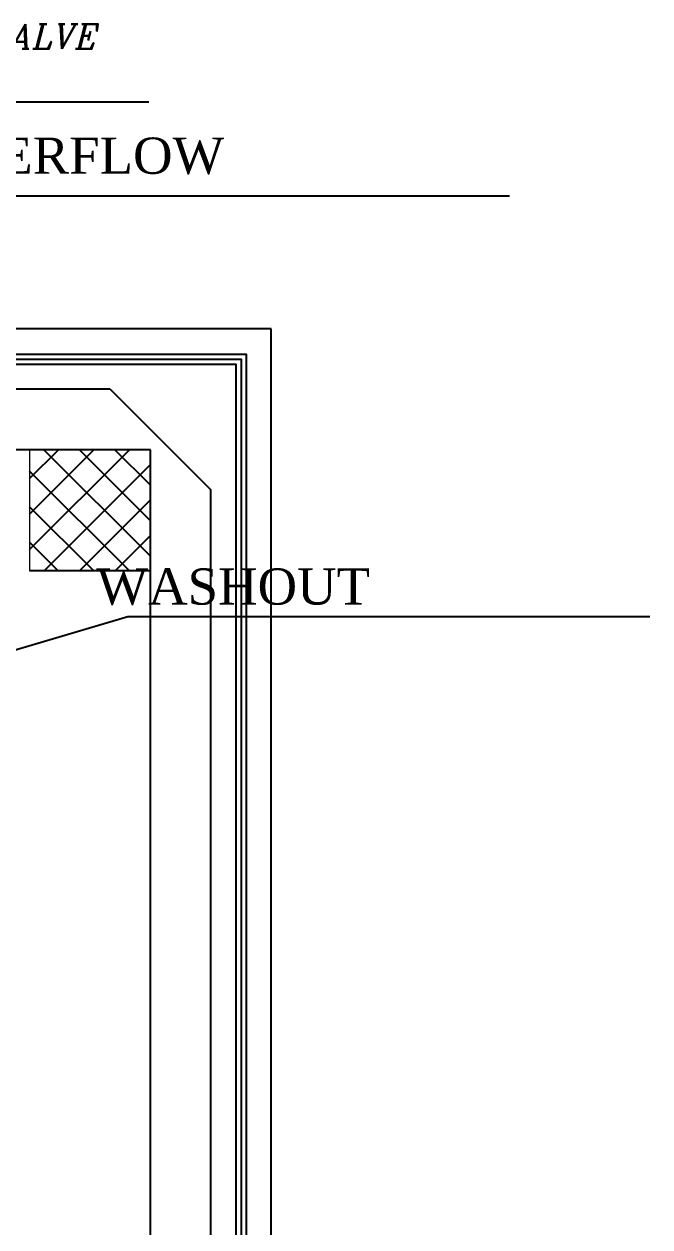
# Model space of a CAD drawing. Extents: x 152000 to 152174, y 158796 to 159332.
# Drawn here: x 152095.33 to 152104.16, y 159173.64 to 159190.62 of the extents above; entities that cross this region are included whole.
import ezdxf

# ---------------------------------------------------------------- set-up
doc = ezdxf.new("R2010")
doc.units = 0
doc.header["$LTSCALE"] = 3
doc.header["$MEASUREMENT"] = 0
doc.linetypes.add('AUSGEZOGEN', pattern=[0])
doc.linetypes.add('DASHED2', pattern=[0.375, 0.25, -0.125])
doc.layers.get('0').update_dxf_attribs({"linetype": 'CONTINUOUS'})
doc.layers.add('BEAM', color=6, linetype='CONTINUOUS', lineweight=13)
doc.layers.add('LAND CORNERS', color=255, linetype='CONTINUOUS', lineweight=25)
for name, color, linetype in [('EBENE0', 7, 'AUSGEZOGEN'), ('ELEV', 1, 'CONTINUOUS'), ('HATSH', 252, 'CONTINUOUS'), ('NUMBERS', 6, 'CONTINUOUS')]:
    doc.layers.add(name, color=color, linetype=linetype)
doc.styles.add('italic', font='italicc.shx', dxfattribs={"height": 0.4})
doc.styles.add('ROMANC', font='ROMANC', dxfattribs={"height": 7})

msp = doc.modelspace()

# ---------------------------------------------------------------- linework, layer by layer
at = {"layer": 'BEAM'}
msp.add_line((152095.4058435459, 159184.6086762583), (152095.4058435459, 159182.9036705197), dxfattribs=at)
at = {"layer": 'EBENE0', "color": 8, "linetype": 'AUSGEZOGEN'}
for p, q in [((152098.8158551623, 159186.3136843195), (152068.6940846519, 159186.3136843198)), ((152098.8158551623, 159186.3136843195), (152068.6940846519, 159186.3136843198)), ((152098.8158551623, 159156.1919138092), (152098.8158551623, 159186.3136843195)), ((152098.8158551623, 159156.1919138092), (152098.8158551623, 159186.3136843195)), ((152098.8158551623, 159156.1919138091), (152098.8158551623, 159186.3136843195)), ((152096.5425139916, 159185.4611813809), (152070.9674258224, 159185.4611813809)), ((152096.5425139916, 159185.4611813809), (152070.9674258224, 159185.4611813809)), ((152096.5425139916, 159185.4611813809), (152097.9633522233, 159184.0403431491)), ((152096.5425139916, 159185.4611813809), (152097.9633522233, 159184.0403431491)), ((152097.1108492844, 159184.6086784416), (152070.3990927133, 159184.6086784418)), ((152097.1108492844, 159157.8969196872), (152097.1108492844, 159184.6086784416)), ((152097.9633522233, 159158.4652549798), (152097.9633522233, 159184.0403431491)), ((152097.9633522233, 159158.4652549798), (152097.9633522233, 159184.0403431491))]:
    msp.add_line(p, q, dxfattribs=at)
at = {"layer": 'EBENE0', "color": 3, "linetype": 'AUSGEZOGEN'}
for p, q in [((152097.1108492844, 159182.9036705197), (152097.1108492844, 159184.6086762583)), ((152095.4058435459, 159182.9036705197), (152097.1108492844, 159182.9036705197))]:
    msp.add_line(p, q, dxfattribs=at)
at = {"layer": 'ELEV', "color": 8}
for points in [[(152069.0492942098, 159156.5471233672), (152069.0492942097, 159185.9584747619), (152098.4606456044, 159185.9584747617), (152098.4606456044, 159156.547123367)], [(152069.1203361213, 159156.6181652789), (152069.1203361214, 159185.8874328504), (152098.3896036928, 159185.8874328504), (152098.3896036928, 159156.6181652788)], [(152069.1913780328, 159156.6892071903), (152069.1913780329, 159185.8163909387), (152098.3185617813, 159185.8163909386), (152098.3185617813, 159156.6892071903)]]:
    msp.add_lwpolyline(points, close=True, dxfattribs=at)
at = {"layer": 'HATSH'}
for p, q in [((152097.1108492844, 159184.6086762583), (152095.4058435459, 159184.6086762583)), ((152095.405843709, 159184.2029908187), (152095.8115291481, 159184.6086762583)), ((152095.405843709, 159183.7006486855), (152096.3138712813, 159184.6086762583)), ((152095.405843709, 159183.1983065523), (152096.8162134146, 159184.6086762583)), ((152097.1108492844, 159183.104030133), (152095.6062031592, 159184.6086762583)), ((152097.1108492844, 159183.6063722662), (152096.1085452924, 159184.6086762583)), ((152097.1108492844, 159184.1087143994), (152096.6108874256, 159184.6086762583)), ((152095.6135499723, 159182.9036706828), (152097.1108492844, 159184.4009699946)), ((152096.8088666014, 159182.9036706828), (152095.405843709, 159184.3066935753)), ((152096.1158921056, 159182.9036706828), (152097.1108492844, 159183.8986278614)), ((152096.3065244681, 159182.9036706828), (152095.405843709, 159183.804351442)), ((152096.6182342388, 159182.9036706828), (152097.1108492844, 159183.3962857282)), ((152095.8041823349, 159182.9036706828), (152095.405843709, 159183.3020093088))]:
    msp.add_line(p, q, dxfattribs=at)
at = {"layer": 'LAND CORNERS', "color": 7, "linetype": 'ByBlock', "lineweight": -2}
msp.add_line((152097.0866560838, 159189.5152630633), (152092.8204972114, 159189.5152630633), dxfattribs=at)
at = {"layer": 'LAND CORNERS', "color": 7}
for p, q in [((152102.1799884592, 159188.187017109), (152095.1356186478, 159188.187017109)), ((152096.789877189, 159182.2477846059), (152090.2339681161, 159180.3124860221)), ((152104.1618759696, 159182.2477846059), (152096.789877189, 159182.2477846059))]:
    msp.add_line(p, q, dxfattribs=at)

# ---------------------------------------------------------------- texts
at = {"color": 7, "char_height": 0.5115017633856203, "attachment_point": 3, "style": 'ROMANC'}
for s, insert in [('{\\fTimes New Roman|b0|i0|c0|p18;OVERFLOW }', (152098.1531044329, 159189.0155520746)), ('{\\fTimes New Roman|b0|i0|c238|p18;WASHOUT}', (152100.2112761837, 159182.9333414051))]:
    msp.add_mtext(s, dxfattribs=dict(at, insert=insert))
at = {"layer": 'NUMBERS', "color": 6, "linetype": 'DASHED2', "style": 'italic'}
msp.add_text('FLAP CHECK VALVE', height=0.350701009251574, dxfattribs=at).set_placement((152091.3796687872, 159190.2669162639))

doc.saveas('drawing.dxf')
